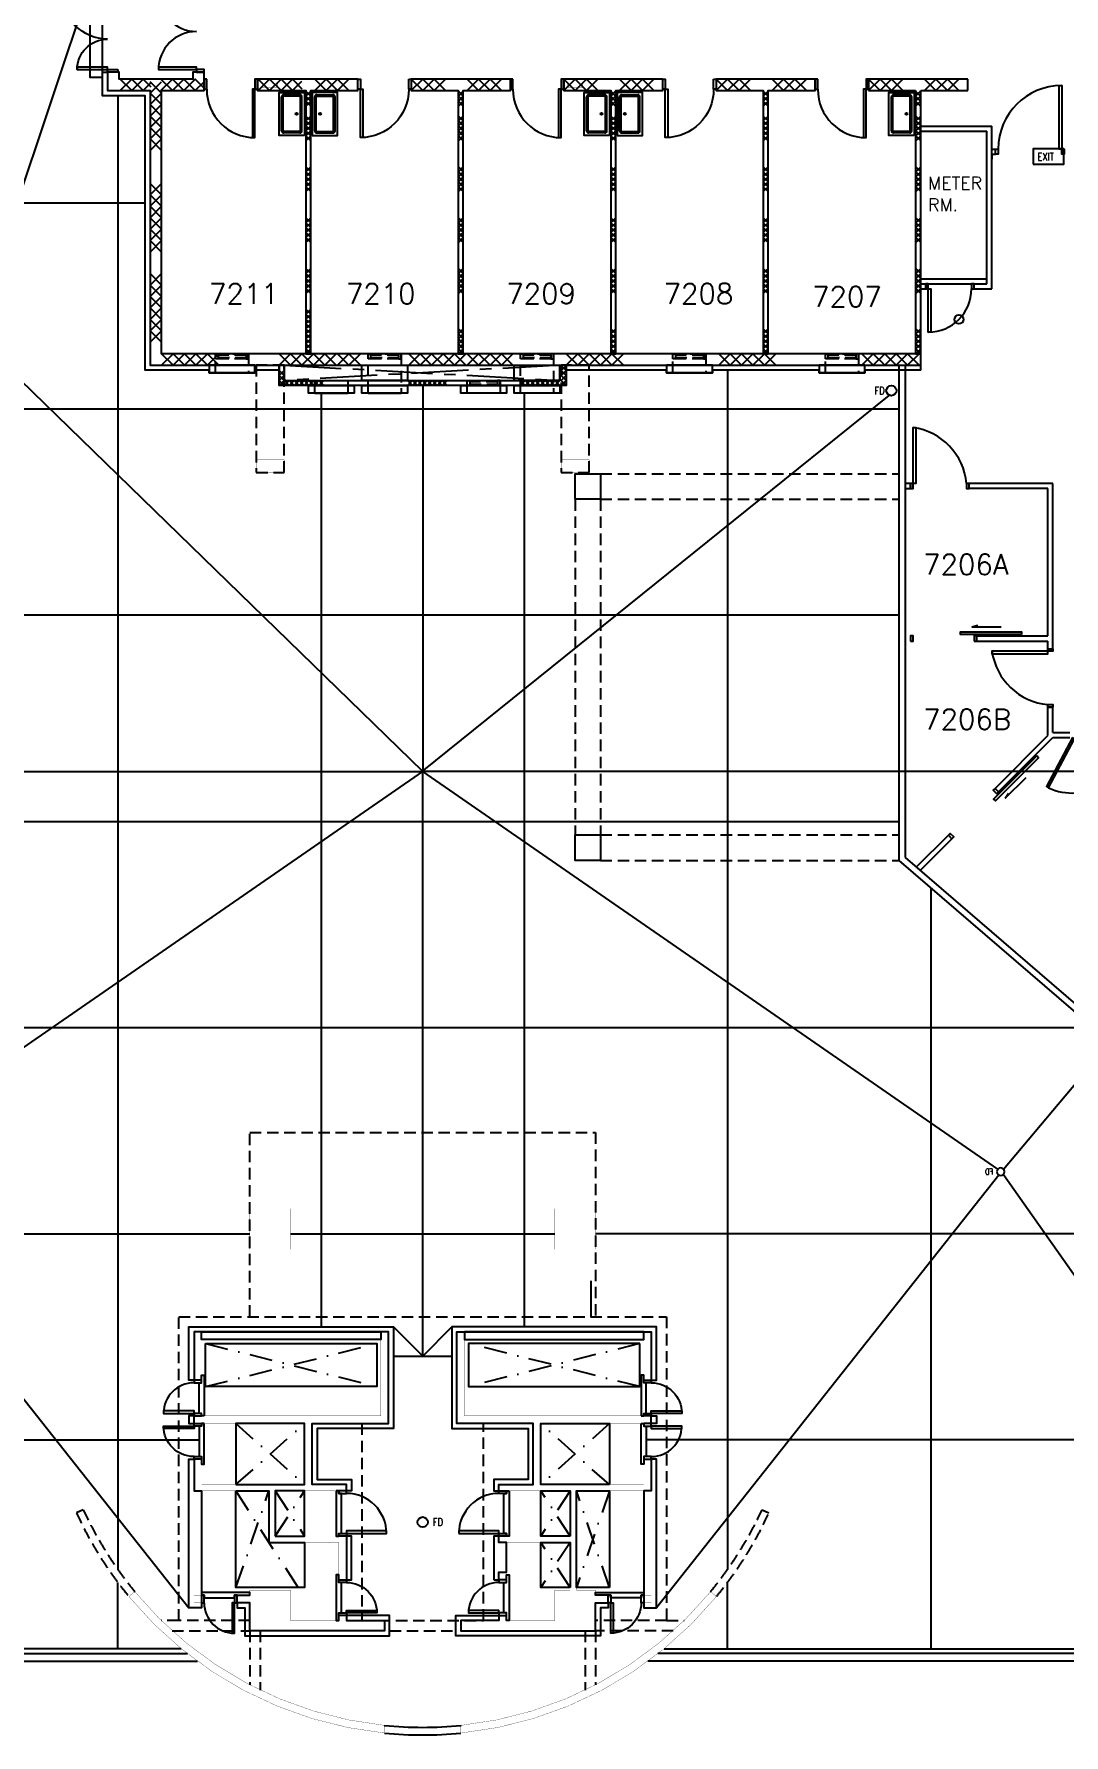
# Model space of a CAD drawing. Header units: millimetres. Extents: x -68474 to 336725, y -113450 to 40976.
# Drawn here: x 100352 to 120620, y -113450 to -80000 of the extents above; entities that cross this region are included whole.
import ezdxf

# ---------------------------------------------------------------- set-up
doc = ezdxf.new("R2010")
doc.units = ezdxf.units.MM
doc.header["$LTSCALE"] = 900
for name, pattern in [('s5152a$0$CENTER', [2, 1.25, -0.25, 0.25, -0.25]), ('s5152a$0$DASHDOT', [1, 0.5, -0.25, 0, -0.25]), ('s5152a$0$HIDDEN', [0.375, 0.25, -0.125])]:
    doc.linetypes.add(name, pattern=pattern)
for name, color, linetype in [('s5152a$0$11', 7, 'Continuous'), ('s5152a$0$20', 7, 'Continuous'), ('s5152a$0$22', 7, 'Continuous'), ('s5152a$0$23', 7, 'Continuous'), ('s5152a$0$25', 7, 'Continuous'), ('s5152a$0$30', 7, 'Continuous'), ('s5152a$0$31', 7, 'Continuous'), ('s5152a$0$45', 7, 'Continuous'), ('s5152a$0$48', 2, 'Continuous'), ('s5152a$0$49', 7, 'Continuous'), ('s5152a$0$56', 7, 'Continuous'), ('s5152a$0$6', 7, 'Continuous'), ('s5152a$0$7', 7, 'Continuous'), ('s5152a$0$new_dr', 9, 'Continuous'), ('s5152a$0$new_wash', 5, 'Continuous'), ('s5152a$0$ROOM-NO', 4, 'Continuous')]:
    doc.layers.add(name, color=color, linetype=linetype)
doc.styles.add('s5152a$0$STANDARD', font='SIMPLEX')

# ---------------------------------------------------------------- blocks, each defined once
blk = doc.blocks.new('s5152a$0$H750')
at = {"layer": 's5152a$0$22', "color": 11, "linetype": 'Continuous'}
for points in [[(0, 0.15), (0.15, 0), (0.3, 0.15), (0.45, 0), (0.6, 0.15), (0.75, 0)], [(0, 0), (0.15, 0.15), (0.3, 0), (0.45, 0.15), (0.6, 0), (0.75, 0.15)]]:
    blk.add_lwpolyline(points, dxfattribs=at)
blk = doc.blocks.new('s5152a$0$H900')
at = {"layer": 's5152a$0$22', "color": 1, "linetype": 'Continuous'}
for points in [[(0, 0), (0.15, 0.15), (0.3, 0), (0.45, 0.15), (0.6, 0), (0.75, 0.15), (0.9, 0)], [(0, 0.15), (0.15, 0), (0.3, 0.15), (0.45, 0), (0.6, 0.15), (0.75, 0), (0.9, 0.15)]]:
    blk.add_lwpolyline(points, dxfattribs=at)
blk = doc.blocks.new('s5152a$0$FD')
at = {"layer": 's5152a$0$45', "color": 10, "linetype": 'Continuous'}
blk.add_circle((0, 0), 0.1, dxfattribs=at)
at = {"layer": 's5152a$0$45', "color": 10, "linetype": 'Continuous', "style": 's5152a$0$STANDARD', "width": 0.8}
blk.add_text('FD', height=0.15, dxfattribs=at).set_placement((0.2, -0.075))
blk = doc.blocks.new('s5152a$0$D700B')
at = {"layer": 's5152a$0$30', "linetype": 'Continuous'}
for points in [[(0.05, 0.15), (0.1, 0.15), (0.1, 0.75), (0.05, 0.75)], [(0, 0), (0.05, 0), (0.05, 0.15), (0, 0.15)], [(0.65, 0), (0.7, 0), (0.7, 0.15), (0.65, 0.15)]]:
    blk.add_lwpolyline(points, close=True, dxfattribs=at)
blk.add_arc((0.05, 0.15), 0.6, 0, 90, dxfattribs=at)
blk = doc.blocks.new('s5152a$0$H1200')
at = {"layer": 's5152a$0$22', "color": 1, "linetype": 'Continuous'}
for points in [[(0, 0), (0.15, 0.15), (0.3, 0), (0.45, 0.15), (0.6, 0), (0.75, 0.15), (0.9, 0), (1.05, 0.15), (1.2, 0)], [(0, 0.15), (0.15, 0), (0.3, 0.15), (0.45, 0), (0.6, 0.15), (0.75, 0), (0.9, 0.15), (1.05, 0), (1.2, 0.15)]]:
    blk.add_lwpolyline(points, dxfattribs=at)
blk = doc.blocks.new('s5152a$0$H450')
at = {"layer": 's5152a$0$22', "color": 10, "linetype": 'Continuous'}
for points in [[(0, 0), (0.15, 0.15), (0.3, 0), (0.45, 0.15)], [(0, 0.15), (0.15, 0), (0.3, 0.15), (0.45, 0)]]:
    blk.add_lwpolyline(points, dxfattribs=at)
blk = doc.blocks.new('s5152a$0$H600')
at = {"layer": 's5152a$0$22', "color": 10, "linetype": 'Continuous'}
for points in [[(0, 0), (0.15, 0.15), (0.3, 0), (0.45, 0.15), (0.6, 0)], [(0, 0.15), (0.15, 0), (0.3, 0.15), (0.45, 0), (0.6, 0.15)]]:
    blk.add_lwpolyline(points, dxfattribs=at)
blk = doc.blocks.new('s5152a$0$D1600E')
at = {"layer": 's5152a$0$30', "linetype": 'Continuous'}
for points in [[(0.05, 0.2), (0.1, 0.2), (0.1, 1.1), (0.05, 1.1)], [(1.55, 0.2), (1.5, 0.2), (1.5, 0.8), (1.55, 0.8)], [(0, 0), (0.05, 0), (0.05, 0.2), (0, 0.2)], [(1.55, 0), (1.6, 0), (1.6, 0.2), (1.55, 0.2)]]:
    blk.add_lwpolyline(points, close=True, dxfattribs=at)
for centre, radius, start, end in [((0.05, 0.2), 0.900002, 0, 90), ((1.550003, 0.2), 0.600001, 90, 179.999994)]:
    blk.add_arc(centre, radius, start, end, dxfattribs=at)
blk = doc.blocks.new('s5152a$0$D1050A')
at = {"layer": 's5152a$0$30', "color": 4, "linetype": 'Continuous'}
for points in [[(0.05, 0.2), (0.1, 0.2), (0.1, 1.15), (0.05, 1.15)], [(0, 0), (0.05, 0), (0.05, 0.2), (0, 0.2)], [(1, 0), (1.05, 0), (1.05, 0.2), (1, 0.2)]]:
    blk.add_lwpolyline(points, close=True, dxfattribs=at)
blk.add_arc((0.05, 0.2), 0.95, 0, 90, dxfattribs=at)
blk = doc.blocks.new('s5152a$0$D1600B')
at = {"layer": 's5152a$0$30', "color": 4, "linetype": 'Continuous'}
for points in [[(0.05, 0.15), (0.1, 0.15), (0.1, 0.9), (0.05, 0.9)], [(1.55, 0.15), (1.5, 0.15), (1.5, 0.9), (1.55, 0.9)], [(0, 0), (0.05, 0), (0.05, 0.15), (0, 0.15)], [(1.6, 0), (1.55, 0), (1.55, 0.15), (1.6, 0.15)]]:
    blk.add_lwpolyline(points, close=True, dxfattribs=at)
for centre, start, end in [((0.05, 0.15), 0, 90), ((1.550003, 0.15), 90, 180)]:
    blk.add_arc(centre, 0.750001, start, end, dxfattribs=at)
blk = doc.blocks.new('s5152a$0$EXIT')
at = {"layer": 's5152a$0$56', "color": 1, "linetype": 'Continuous'}
blk.add_lwpolyline([(0, 0), (0.6, 0), (0.6, 0.3), (0, 0.3)], close=True, dxfattribs=at)
at = {"layer": 's5152a$0$56', "color": 1, "linetype": 'Continuous', "style": 's5152a$0$STANDARD', "width": 0.8}
blk.add_text('EXIT', height=0.15, dxfattribs=at).set_placement((0.0816, 0.0747))

msp = doc.modelspace()

# ---------------------------------------------------------------- linework, layer by layer
at = {"layer": 's5152a$0$11', "color": 3, "linetype": 'Continuous', "const_width": 5}
for points in [[(105400.2, -103900), (104600, -103900), (104600, -103100), (105400.2, -103100)], [(110600.2, -103900), (111400, -103900), (111400, -103100), (110600.2, -103100)]]:
    msp.add_lwpolyline(points, close=True, dxfattribs=at)
at = {"layer": 's5152a$0$20', "color": 11, "linetype": 'Continuous'}
for p, q in [((118725.1, -80887.4), (116775.1, -80887.4)), ((116775.1, -80887.4), (116775.1, -81112.4)), ((118725.1, -81112.4), (118725.1, -80887.4)), ((116775.1, -81112.4), (117700.1, -81112.9)), ((117700.1, -81112.9), (117700.1, -86286.9)), ((117800.1, -81112.9), (118725.1, -81112.4)), ((117800.1, -86512.4), (117800.1, -81112.9)), ((117700.1, -86286.9), (117800.1, -86286.9))]:
    msp.add_line(p, q, dxfattribs=at)
at = {"layer": 's5152a$0$20', "linetype": 's5152a$0$CENTER'}
for p, q in [((105275.1, -86512.4), (110700.1, -86812.4)), ((110700.1, -86512.4), (105275.1, -86812.4))]:
    msp.add_line(p, q, dxfattribs=at)
at = {"layer": 's5152a$0$20', "linetype": 'Continuous'}
for p, q in [((105875.1, -87062.4), (106525.1, -87062.4)), ((106925.1, -87062.4), (107575.1, -87062.4))]:
    msp.add_line(p, q, dxfattribs=at)
at = {"layer": 's5152a$0$20', "color": 14, "linetype": 'Continuous'}
msp.add_lwpolyline([(117800.1, -86287.4), (116575.1, -86287.4), (110825.1, -86287.4), (105175.1, -86287.4), (102863.1, -86287.4), (102863.1, -81112.4), (103700.2, -81112.4), (103700.2, -80749.9), (103475.2, -80749.9), (103475.2, -80887.4), (102026.3, -80887.4), (102026.3, -80749.9), (101800.2, -80749.9), (101800.2, -81112.4), (102638.1, -81112.4), (102638.1, -86512.4), (103800.1, -86512.4), (116700.1, -86512.4), (117800.1, -86512.4)], dxfattribs=at)
at = {"layer": 's5152a$0$20', "color": 11, "linetype": 'Continuous'}
for points in [[(105700.1, -86286.9), (105800.1, -86286.9), (105800.1, -81112.9), (106725.1, -81112.4), (106725.1, -80887.4), (104750.2, -80887.4), (104750.2, -81112.4), (105700.1, -81112.9)], [(108700.1, -86286.9), (108800.1, -86286.9), (108800.1, -81112.9), (109725.1, -81112.4), (109725.1, -80887.4), (107775.1, -80887.4), (107775.1, -81112.4), (108700.1, -81112.9)], [(111700.1, -86286.9), (111800.1, -86286.9), (111800.1, -81112.9), (112725.1, -81112.4), (112725.1, -80887.4), (110775.1, -80887.4), (110775.1, -81112.4), (111700.1, -81112.9)], [(114700.1, -86286.9), (114800.1, -86286.9), (114800.1, -81112.9), (115725.1, -81112.4), (115725.1, -80887.4), (113775.1, -80887.4), (113775.1, -81112.4), (114700.1, -81112.9)]]:
    msp.add_lwpolyline(points, close=True, dxfattribs=at)
at = {"layer": 's5152a$0$20', "linetype": 'Continuous'}
for points in [[(105175.1, -86512.4), (105275.1, -86512.4), (105275.1, -86812.4), (105750.1, -86812.4), (110700.1, -86812.4), (110700.1, -86512.4), (110825.1, -86512.4), (110825.1, -86812.4), (110825.1, -86912.4), (105175.1, -86912.4)], [(106800.1, -86512.4), (107700.1, -86512.4), (107700.1, -86812.4), (106800.1, -86812.4)], [(109800.1, -86512.4), (110700.1, -86512.4), (110700.1, -86812.4), (109800.1, -86812.4)], [(105750.1, -86912.4), (106650.1, -86912.4), (106650.1, -87062.4), (105750.1, -87062.4)], [(106800.1, -86912.4), (107700.1, -86912.4), (107700.1, -87062.4), (106800.1, -87062.4)], [(108750.1, -86912.4), (109650.1, -86912.4), (109650.1, -87062.4), (108750.1, -87062.4)], [(109800.1, -86912.4), (110700.1, -86912.4), (110700.1, -87062.4), (109800.1, -87062.4)]]:
    msp.add_lwpolyline(points, close=True, dxfattribs=at)
at = {"layer": 's5152a$0$20', "color": 2, "linetype": 'Continuous', "const_width": 5}
for points in [[(103500.6, -106475), (103650.6, -106475), (103650.6, -105525), (103500.6, -105525)], [(107175, -105525), (107325, -105525), (107325, -107325), (105825.1, -107325), (105825.1, -108525), (106500, -108525), (106500, -108650), (105100.2, -108650), (105100.2, -109537.5), (106500, -109537.5), (106500, -110400), (106350, -110400), (106350, -109662.5), (104975.1, -109662.5), (104975.1, -108650), (103500.6, -108650), (103500.6, -108025), (103650.6, -108025), (103650.6, -108525), (105675.2, -108525), (105675.2, -107325), (103500.6, -107325), (103500.6, -107175), (107175, -107175)], [(108750, -111400), (111400, -111400), (111400, -110850), (111649.6, -110850), (111649.6, -110700), (111400, -110700), (111400, -110600), (111025, -110600), (111025, -108650), (112499.4, -108650), (112499.4, -108025), (112349.4, -108025), (112349.4, -108525), (110324.8, -108525), (110324.8, -107325), (112499.4, -107325), (112499.4, -107175), (108825, -107175), (108825, -105525), (108675, -105525), (108675, -107325), (110174.9, -107325), (110174.9, -108525), (109500, -108525), (109500, -108650), (110899.8, -108650), (110899.8, -109537.5), (109500, -109537.5), (109500, -109662.5), (110899.9, -109662.5), (110899.9, -110600), (110600, -110600), (110600, -111200), (109650, -111200), (109650, -111100), (109500, -111100), (109500, -111200), (108750, -111200)], [(112499.4, -106475), (112349.4, -106475), (112349.4, -105525), (112499.4, -105525)], [(109650, -110400), (109500, -110400), (109500, -110250), (109650, -110250)], [(103650.4, -110850), (103500.4, -110850), (103500.4, -110700), (103650.4, -110700)], [(107250, -111200), (107250, -111400), (104600, -111400), (104600, -110850), (104350.4, -110850), (104350.4, -110700), (104600, -110700), (104600, -110600), (105400, -110600), (105400, -111200), (106350, -111200), (106350, -111100), (106500, -111100), (106500, -111200)], [(112349.6, -110850), (112499.6, -110850), (112499.6, -110700), (112349.6, -110700)]]:
    msp.add_lwpolyline(points, close=True, dxfattribs=at)
at = {"layer": 's5152a$0$20', "color": 3, "linetype": 'Continuous', "const_width": 5}
for points in [[(102218.5, -110727.4), (102334.2, -110631.8)], [(113781.7, -110727.4), (113666, -110631.8)], [(107250.1, -113412.4), (107250.1, -113261.6)], [(108750.1, -113412.4), (108750.1, -113261.6)]]:
    msp.add_lwpolyline(points, dxfattribs=at)
for points in [[(102334.161, -110631.841, 0.196989), (107250.1, -113261.635, 0.196989)], [(108750.1, -113261.635, 0.196989), (113666.039, -110631.841, 0.196989)], [(102218.523, -110727.381, 0.197523), (107250.1, -113412.406, 0.197523)], [(108750.1, -113412.406, 0.197523), (113781.677, -110727.381, 0.197523)]]:
    msp.add_lwpolyline(points, format="xyb", dxfattribs=at)
at = {"layer": 's5152a$0$22', "color": 11, "linetype": 'Continuous'}
for points in [[(102050.2, -80887.4), (102275.2, -81112.4), (102500.2, -80887.4), (102650.1, -81037.3)], [(102050.2, -81112.4), (102275.2, -80887.4), (102500.2, -81112.4), (102650.1, -80962.5)], [(102850.1, -80887.4), (103075.1, -81112.4), (103300.1, -80887.4), (103525.1, -81112.4), (103700.2, -80937.3)], [(102850.1, -81112.4), (103075.1, -80887.4), (103300.1, -81112.4), (103525.1, -80887.4), (103700.2, -81062.5)], [(104762.6, -80887.4), (104987.6, -81112.4), (105212.6, -80887.4), (105437.6, -81112.4), (105625.1, -80924.9)], [(104762.6, -81112.4), (104987.6, -80887.4), (105212.6, -81112.4), (105437.6, -80887.4), (105625.1, -81074.9)], [(106775.1, -86287.4), (106550.1, -86512.4), (106325.1, -86287.4), (106325.1, -86287.4)], [(106775.1, -86512.4), (106550.1, -86287.4), (106325.1, -86512.4), (106325.1, -86512.4)], [(109775.1, -86287.4), (109550.1, -86512.4), (109325.1, -86287.4), (109100.1, -86512.4), (108875.1, -86287.4), (108875.1, -86287.4)], [(109775.1, -86512.4), (109550.1, -86287.4), (109325.1, -86512.4), (109100.1, -86287.4), (108875.1, -86512.4), (108875.1, -86512.4)]]:
    msp.add_lwpolyline(points, dxfattribs=at)
at = {"layer": 's5152a$0$23', "color": 2, "linetype": 'Continuous'}
msp.add_line((111309.9, -104522.2), (111309.9, -105225), dxfattribs=at)
at = {"layer": 's5152a$0$23', "color": 3, "linetype": 's5152a$0$HIDDEN'}
for p, q in [((101322.3, -109020.7), (101186, -109083.4)), ((114677.9, -109020.8), (114814.2, -109083.5))]:
    msp.add_line(p, q, dxfattribs=at)
at = {"layer": 's5152a$0$23', "color": 2, "linetype": 's5152a$0$HIDDEN'}
for p, q in [((103200.4, -111199.9), (102856.1, -111199.9)), ((112799.6, -111199.9), (113143.9, -111199.9)), ((104800, -111400), (104800, -112566.8)), ((107350, -111400), (108650, -111400)), ((111200, -111400), (111200, -112566.8))]:
    msp.add_line(p, q, dxfattribs=at)
at = {"layer": 's5152a$0$23', "color": 14, "linetype": 'Continuous'}
for points in [[(101800.2, -81212.4), (101700.2, -81212.4), (101700.2, -80749.9), (101800.2, -80749.9), (101800.2, -81112.4), (102638.1, -81112.4), (102638.1, -86512.4), (103121.8, -86512.4), (103171.8, -86512.4), (105175.1, -86512.4), (105175.1, -86612.4), (104700.1, -86612.4), (104700.1, -86662.4), (103800.1, -86662.4), (103800.1, -86612.4), (102538.1, -86612.4), (102538.1, -81212.4)], [(103800.1, -86662.4), (104700.1, -86662.4), (104700.1, -86512.4), (103800.1, -86512.4)], [(112800.1, -86662.4), (113700.1, -86662.4), (113700.1, -86512.4), (112800.1, -86512.4)], [(115800.1, -86662.4), (116700.1, -86662.4), (116700.1, -86512.4), (115800.1, -86512.4)]]:
    msp.add_lwpolyline(points, close=True, dxfattribs=at)
at = {"layer": 's5152a$0$23', "color": 3, "linetype": 's5152a$0$HIDDEN'}
for points in [[(104725.1, -88624.9), (105275.1, -88624.9), (105275.1, -86512.4), (104725.1, -86512.4)], [(110725.1, -88624.9), (111275.1, -88624.9), (111275.1, -86512.4), (110725.1, -86512.4)]]:
    msp.add_lwpolyline(points, close=True, dxfattribs=at)
at = {"layer": 's5152a$0$23', "linetype": 's5152a$0$HIDDEN'}
for points in [[(108925.1, -86912.4), (108875.1, -86912.4), (108875.1, -86812.4), (108925.1, -86812.4)], [(108925.1, -86812.4), (109475.1, -86812.4), (109475.1, -86837.4), (108925.1, -86837.4)], [(108925.1, -86887.4), (109475.1, -86887.4), (109475.1, -86912.4), (108925.1, -86912.4)], [(109475.1, -86912.4), (109525.1, -86912.4), (109525.1, -86812.4), (109475.1, -86812.4)]]:
    msp.add_lwpolyline(points, close=True, dxfattribs=at)
at = {"layer": 's5152a$0$23', "color": 2, "linetype": 'Continuous'}
for points in [[(136550.2, -89850), (136549.5, -101250), (129900, -101250), (129900, -112000), (112432.7, -112000)], [(112755.1, -111755), (129655, -111755), (129655, -101005), (136304.5, -101005), (136305.2, -89945), (136255.2, -89945), (136255.2, -89844.5), (133812.5, -89844.5), (133812.5, -89749.5), (136350, -89749.5), (136350.2, -89850), (136400.2, -89850), (136399.5, -101100), (129750, -101100), (129750, -111850), (112630.4, -111850)], [(79450.4, -90150), (79450.4, -101250), (86100.2, -101250), (86100.2, -112000), (103567.5, -112000)], [(103245.1, -111755), (86345.2, -111755), (86345.2, -101005), (79695.4, -101005), (79695.4, -90245), (85015.2, -90245), (85015.2, -90150), (79600.4, -90150), (79600.4, -101100), (86250.2, -101100), (86250.2, -111850), (103369.8, -111850)]]:
    msp.add_lwpolyline(points, dxfattribs=at)
at = {"layer": 's5152a$0$23', "color": 2, "linetype": 's5152a$0$HIDDEN'}
for points in [[(104600, -105225), (104600, -101600), (111400, -101600), (111400, -105225)], [(104600, -111200), (103200.4, -111199.9), (103200.4, -105225), (112799.6, -105225), (112799.6, -111199.9), (111400, -111200)], [(106800, -107325), (106800, -111200), (109200, -111200), (109200, -107325)], [(103068.6, -111400), (104600, -111400), (104600, -112466.3)], [(112931.4, -111400), (111400, -111400), (111400, -112466.3)]]:
    msp.add_lwpolyline(points, dxfattribs=at)
at = {"layer": 's5152a$0$23', "color": 3, "linetype": 's5152a$0$HIDDEN'}
for radius, start, end in [(7350, 204.694644, 219.567325), (7350, 320.432675, 335.304567), (7500, 204.695272, 219.5673), (7500, 320.4327, 335.304469)]:
    msp.add_arc((108000.1, -105950), radius, start, end, dxfattribs=at)
at = {"layer": 's5152a$0$23', "color": 2, "linetype": 'Continuous'}
for centre, radius, start, end in [((108000, -105950.2), 7350, 264.103831, 275.897747), ((108000.1, -105950), 7500, 264.260831, 275.739169)]:
    msp.add_arc(centre, radius, start, end, dxfattribs=at)
at = {"layer": 's5152a$0$25', "color": 14, "linetype": 'Continuous'}
msp.add_line((117800.1, -86612.4), (117800.1, -86512.4), dxfattribs=at)
at = {"layer": 's5152a$0$25', "color": 2, "linetype": 's5152a$0$DASHDOT'}
for p, q in [((103725.6, -106600), (107100, -105750)), ((103725.6, -105750), (107100, -106600)), ((112274.4, -105750), (108900, -106600)), ((112274.4, -106600), (108900, -105750)), ((104324.8, -107325), (105675.2, -108525)), ((104325.2, -108525), (105675.2, -107325)), ((111675.2, -107325), (110324.8, -108525)), ((111674.8, -108525), (110324.8, -107325)), ((104325.2, -108650), (105544.8, -110550)), ((104325.4, -110550), (104975.2, -108650)), ((105100.1, -109537.5), (105675.2, -108650)), ((105100.2, -108650), (105675, -109537.5)), ((110899.9, -109537.5), (110324.8, -108650)), ((110899.8, -108650), (110325, -109537.5)), ((111674.8, -108650), (111024.8, -110550)), ((111674.6, -110550), (111024.8, -108650)), ((110899.9, -109662.5), (110325, -110550)), ((110900, -110550), (110325, -109662.5))]:
    msp.add_line(p, q, dxfattribs=at)
at = {"layer": 's5152a$0$25', "color": 4, "linetype": 'Continuous'}
msp.add_lwpolyline([(101700.2, -79049.9), (101450.2, -79049.9), (101450.2, -80849.9), (101700.2, -80849.9)], close=True, dxfattribs=at)
at = {"layer": 's5152a$0$25', "color": 14, "linetype": 'Continuous'}
msp.add_lwpolyline([(117800.1, -86612.4), (116700.1, -86612.4), (116700.1, -86662.4), (115800.1, -86662.4), (115800.1, -86612.4), (113700.1, -86612.4), (113700.1, -86662.4), (112925.1, -86662.4), (112800.1, -86662.4), (112800.1, -86612.4), (110825.1, -86612.4), (110825.1, -86512.4), (112800.1, -86512.4), (116700.1, -86512.4), (117800.1, -86512.4)], dxfattribs=at)
at = {"layer": 's5152a$0$25', "color": 2, "linetype": 'Continuous'}
for points in [[(103500.6, -106475), (103400.6, -106475), (103400.6, -105425), (107425, -105425), (107425, -107425), (105925.1, -107425), (105925.1, -108425), (106600, -108425), (106600, -108650), (106500, -108650), (106500, -108525), (105825.1, -108525), (105825.1, -107325), (107325, -107325), (107325, -105525), (103500.6, -105525)], [(103650.6, -105525), (107175, -105525), (107175, -105675), (103650.6, -105675)], [(112499.4, -106475), (112599.4, -106475), (112599.4, -105425), (108575, -105425), (108575, -107425), (110074.9, -107425), (110074.9, -108425), (109400, -108425), (109400, -108650), (109500, -108650), (109500, -108525), (110174.9, -108525), (110174.9, -107325), (108675, -107325), (108675, -105525), (112499.4, -105525)], [(112349.4, -105525), (108825, -105525), (108825, -105675), (112349.4, -105675)], [(103725.6, -105750), (107100, -105750), (107100, -106600), (103725.6, -106600)], [(112274.4, -105750), (108900, -105750), (108900, -106600), (112274.4, -106600)], [(103700.6, -107175), (103650.6, -107175), (103650.6, -107125), (103600.6, -107125), (103600.6, -106525), (103650.6, -106525), (103650.6, -106375), (103700.6, -106375)], [(112299.4, -107175), (112349.4, -107175), (112349.4, -107125), (112399.4, -107125), (112399.4, -106525), (112349.4, -106525), (112349.4, -106375), (112299.4, -106375)], [(103500.6, -107175), (103400.6, -107175), (103400.6, -107325), (103500.6, -107325)], [(103700.6, -107325), (103650.6, -107325), (103650.6, -107375), (103600.6, -107375), (103600.6, -107975), (103650.6, -107975), (103650.6, -108125), (103700.6, -108125)], [(104325.2, -108525), (105675.2, -108525), (105675.2, -107325), (104325.2, -107325)], [(111674.8, -108525), (110324.8, -108525), (110324.8, -107325), (111674.8, -107325)], [(112299.4, -107325), (112349.4, -107325), (112349.4, -107375), (112399.4, -107375), (112399.4, -107975), (112349.4, -107975), (112349.4, -108125), (112299.4, -108125)], [(112499.4, -107175), (112599.4, -107175), (112599.4, -107325), (112499.4, -107325)], [(103650.4, -110850), (103650.4, -110950), (103400.4, -110950), (103400.4, -108025), (103500.6, -108025), (103500.6, -108650), (103650.4, -108650)], [(112349.6, -110850), (112349.6, -110950), (112599.6, -110950), (112599.6, -108025), (112499.4, -108025), (112499.4, -108650), (112349.6, -108650)], [(104325.4, -108650), (104975.2, -108650), (104975.2, -109662.5), (105675, -109662.5), (105675, -110550), (104325.4, -110550)], [(105100.1, -109537.5), (105675.2, -109537.5), (105675.2, -108650), (105100.1, -108650)], [(106300, -108650), (106300, -109537.5), (106350, -109537.5), (106350, -109487.5), (106400, -109487.5), (106400, -108700), (106350, -108700), (106350, -108650)], [(109700, -108650), (109700, -109537.5), (109650, -109537.5), (109650, -109487.5), (109600, -109487.5), (109600, -108700), (109650, -108700), (109650, -108650)], [(110899.9, -109537.5), (110324.8, -109537.5), (110324.8, -108650), (110899.9, -108650)], [(111674.6, -110550), (111024.8, -110550), (111024.8, -108650), (111674.6, -108650)], [(106500, -110400), (106600, -110400), (106600, -109537.5), (106500, -109537.5)], [(109400, -110400), (109500, -110400), (109500, -110250), (109650, -110250), (109650, -109662.5), (109500, -109662.5), (109500, -109537.5), (109400, -109537.5)], [(110900, -110550), (110325, -110550), (110325, -109662.5), (110900, -109662.5)], [(106400, -110450), (106350, -110450), (106350, -110300), (106300, -110300), (106300, -111200), (106350, -111200), (106350, -111050), (106400, -111050)], [(109600, -110450), (109650, -110450), (109650, -110300), (109700, -110300), (109700, -111200), (109650, -111200), (109650, -111050), (109600, -111050)], [(104300.4, -110700), (104600, -110700), (104600.4, -110650), (103650.4, -110650), (103650.4, -110700), (103700.4, -110700), (103700.4, -110750), (104300.4, -110750)], [(111699.6, -110700), (111400, -110700), (111399.6, -110650), (112349.6, -110650), (112349.6, -110700), (112299.6, -110700), (112299.6, -110750), (111699.6, -110750)], [(104350.4, -110850), (104350.4, -110950), (104500, -110950), (104500, -111500), (107350, -111500), (107350, -111100), (106500, -111100), (106500, -111200), (107250, -111200), (107250, -111400), (104600, -111400), (104600, -110850)], [(111649.6, -110850), (111649.6, -110950), (111500, -110950), (111500, -111500), (108650, -111500), (108650, -111100), (109500, -111100), (109500, -111200), (108750, -111200), (108750, -111400), (111400, -111400), (111400, -110850)]]:
    msp.add_lwpolyline(points, close=True, dxfattribs=at)
at = {"layer": 's5152a$0$30', "color": 14, "linetype": 's5152a$0$HIDDEN'}
for points in [[(103975.1, -86387.4), (103925.1, -86387.4), (103925.1, -86287.4), (103975.1, -86287.4)], [(103975.1, -86287.4), (104525.1, -86287.4), (104525.1, -86312.4), (103975.1, -86312.4)], [(104525.1, -86387.4), (104575.1, -86387.4), (104575.1, -86287.4), (104525.1, -86287.4)], [(103975.1, -86362.4), (104525.1, -86362.4), (104525.1, -86387.4), (103975.1, -86387.4)]]:
    msp.add_lwpolyline(points, close=True, dxfattribs=at)
at = {"layer": 's5152a$0$30', "linetype": 's5152a$0$HIDDEN'}
for points in [[(106975.1, -86387.4), (106925.1, -86387.4), (106925.1, -86287.4), (106975.1, -86287.4)], [(106975.1, -86287.4), (107525.1, -86287.4), (107525.1, -86312.4), (106975.1, -86312.4)], [(107525.1, -86387.4), (107575.1, -86387.4), (107575.1, -86287.4), (107525.1, -86287.4)], [(109975.1, -86387.4), (109925.1, -86387.4), (109925.1, -86287.4), (109975.1, -86287.4)], [(109975.1, -86287.4), (110525.1, -86287.4), (110525.1, -86312.4), (109975.1, -86312.4)], [(110525.1, -86387.4), (110575.1, -86387.4), (110575.1, -86287.4), (110525.1, -86287.4)], [(112975.1, -86387.4), (112925.1, -86387.4), (112925.1, -86287.4), (112975.1, -86287.4)], [(112975.1, -86287.4), (113525.1, -86287.4), (113525.1, -86312.4), (112975.1, -86312.4)], [(113525.1, -86387.4), (113575.1, -86387.4), (113575.1, -86287.4), (113525.1, -86287.4)], [(115975.1, -86387.4), (115925.1, -86387.4), (115925.1, -86287.4), (115975.1, -86287.4)], [(115975.1, -86287.4), (116525.1, -86287.4), (116525.1, -86312.4), (115975.1, -86312.4)], [(116525.1, -86387.4), (116575.1, -86387.4), (116575.1, -86287.4), (116525.1, -86287.4)], [(106975.1, -86362.4), (107525.1, -86362.4), (107525.1, -86387.4), (106975.1, -86387.4)], [(109975.1, -86362.4), (110525.1, -86362.4), (110525.1, -86387.4), (109975.1, -86387.4)], [(112975.1, -86362.4), (113525.1, -86362.4), (113525.1, -86387.4), (112975.1, -86387.4)], [(115975.1, -86362.4), (116525.1, -86362.4), (116525.1, -86387.4), (115975.1, -86387.4)]]:
    msp.add_lwpolyline(points, close=True, dxfattribs=at)
at = {"layer": 's5152a$0$30', "color": 2, "linetype": 'Continuous'}
for points in [[(106500, -108650), (106350, -108650), (106350, -108700), (106500, -108700)], [(109650, -108700), (109500, -108700), (109500, -108650), (109650, -108650)], [(106500, -109537.5), (106350, -109537.5), (106350, -109487.5), (106500, -109487.5)], [(106500, -109487.5), (107288, -109487.5), (107288, -109437.5), (106500, -109437.5)], [(108712, -109487.5), (109500, -109487.5), (109500, -109437.5), (108712, -109437.5)], [(109650, -109537.5), (109500, -109537.5), (109500, -109487.5), (109650, -109487.5)]]:
    msp.add_lwpolyline(points, close=True, dxfattribs=at)
for centre, start, end in [((106500, -109487.5), 0, 90), ((109500, -109488), 90, 180)]:
    msp.add_arc(centre, 788, start, end, dxfattribs=at)
at = {"layer": 's5152a$0$31', "color": 2, "linetype": 'Continuous'}
for points in [[(105675.1, -81994.9), (105175.1, -81994.9), (105175.1, -81149.9), (105675.1, -81149.9)], [(105825.1, -81994.9), (106325.1, -81994.9), (106325.1, -81149.9), (105825.1, -81149.9)], [(111675.1, -81994.9), (111175.1, -81994.9), (111175.1, -81149.9), (111675.1, -81149.9)], [(111825.1, -81994.9), (112325.1, -81994.9), (112325.1, -81149.9), (111825.1, -81149.9)], [(117675.1, -81994.9), (117175.1, -81994.9), (117175.1, -81149.9), (117675.1, -81149.9)]]:
    msp.add_lwpolyline(points, close=True, dxfattribs=at)
at = {"layer": 's5152a$0$45', "color": 8, "linetype": 'Continuous'}
for p, q in [((108000, -94499.9), (99178.8, -85927.2)), ((108000, -86912.4), (108000, -94499.9)), ((107991.7, -94499.9), (117178.25745, -87105.55273)), ((90000.1, -94499.9), (108000, -94499.9)), ((96681.3, -102325.3), (108000, -94499.9)), ((126000.1, -94499.9), (107991.7, -94499.9)), ((119318.7, -102325.3), (108000, -94499.9)), ((108000, -106000), (108000, -94499.9)), ((119431.7, -102325.9), (121528.15959, -99827.97169)), ((96661.7, -102440.4), (103400.4, -110950)), ((119338.3, -102440.4), (112599.6, -110950)), ((119427.4, -102428.5), (126000.1, -111750))]:
    msp.add_line(p, q, dxfattribs=at)
at = {"layer": 's5152a$0$45', "color": 4, "linetype": 'Continuous'}
msp.add_line((107425, -106000), (108575, -106000), dxfattribs=at)
at = {"layer": 's5152a$0$45', "color": 8, "linetype": 'Continuous'}
msp.add_lwpolyline([(99178.8, -85822.6), (101450.2, -79049.9), (102538.1, -77249.9)], dxfattribs=at)
at = {"layer": 's5152a$0$45', "color": 4, "linetype": 'Continuous'}
msp.add_lwpolyline([(107425, -105425), (108000, -106000), (108575, -105425)], dxfattribs=at)
at = {"layer": 's5152a$0$45', "linetype": 'Continuous'}
msp.add_ellipse((117222.91541, -87013.2), major_axis=(-70.71054, 70.71054), ratio=1, start_param=3.926990817, end_param=10.2101761242, dxfattribs=at)
at = {"layer": 's5152a$0$48', "color": 14, "linetype": 's5152a$0$HIDDEN'}
msp.add_lwpolyline([(103925.1, -86287.4), (104575.1, -86287.4), (104575.1, -86662.4), (103925.1, -86662.4)], close=True, dxfattribs=at)
at = {"layer": 's5152a$0$48', "linetype": 's5152a$0$HIDDEN'}
for points in [[(106925.1, -86287.4), (107575.1, -86287.4), (107575.1, -87062.4), (106925.1, -87062.4)], [(109925.1, -86287.4), (110575.1, -86287.4), (110575.1, -87062.4), (109925.1, -87062.4)], [(112925.1, -86287.4), (113575.1, -86287.4), (113575.1, -86662.4), (112925.1, -86662.4)], [(115925.1, -86287.4), (116575.1, -86287.4), (116575.1, -86662.4), (115925.1, -86662.4)], [(105875.1, -86812.4), (106525.1, -86812.4), (106525.1, -87062.4), (105875.1, -87062.4)], [(108875.1, -86812.4), (109525.1, -86812.4), (109525.1, -87062.4), (108875.1, -87062.4)]]:
    msp.add_lwpolyline(points, close=True, dxfattribs=at)
at = {"layer": 's5152a$0$49', "color": 2, "linetype": 'Continuous'}
for p, q in [((105225.1, -81904.9), (105225.1, -81234.9)), ((105255.1, -81904.9), (105255.1, -81234.9)), ((105585.1, -81194.9), (105265.1, -81194.9)), ((105585.1, -81224.9), (105265.1, -81224.9)), ((105595.1, -81904.9), (105595.1, -81234.9)), ((105625.1, -81904.9), (105625.1, -81234.9)), ((105875.1, -81904.9), (105875.1, -81234.9)), ((105905.1, -81904.9), (105905.1, -81234.9)), ((105915.1, -81194.9), (106235.1, -81194.9)), ((105915.1, -81224.9), (106235.1, -81224.9)), ((106245.1, -81904.9), (106245.1, -81234.9)), ((106275.1, -81904.9), (106275.1, -81234.9)), ((111225.1, -81904.9), (111225.1, -81234.9)), ((111255.1, -81904.9), (111255.1, -81234.9)), ((111585.1, -81194.9), (111265.1, -81194.9)), ((111585.1, -81224.9), (111265.1, -81224.9)), ((111595.1, -81904.9), (111595.1, -81234.9)), ((111625.1, -81904.9), (111625.1, -81234.9)), ((111875.1, -81904.9), (111875.1, -81234.9)), ((111905.1, -81904.9), (111905.1, -81234.9)), ((111915.1, -81194.9), (112235.1, -81194.9)), ((111915.1, -81224.9), (112235.1, -81224.9)), ((112245.1, -81904.9), (112245.1, -81234.9)), ((112275.1, -81904.9), (112275.1, -81234.9)), ((117225.1, -81904.9), (117225.1, -81234.9)), ((117255.1, -81904.9), (117255.1, -81234.9)), ((117585.1, -81194.9), (117265.1, -81194.9)), ((117585.1, -81224.9), (117265.1, -81224.9)), ((117595.1, -81904.9), (117595.1, -81234.9)), ((117625.1, -81904.9), (117625.1, -81234.9)), ((105585.1, -81914.9), (105265.1, -81914.9)), ((105585.1, -81944.9), (105265.1, -81944.9)), ((105915.1, -81914.9), (106235.1, -81914.9)), ((105915.1, -81944.9), (106235.1, -81944.9)), ((111585.1, -81914.9), (111265.1, -81914.9)), ((111585.1, -81944.9), (111265.1, -81944.9)), ((111915.1, -81914.9), (112235.1, -81914.9)), ((111915.1, -81944.9), (112235.1, -81944.9)), ((117585.1, -81914.9), (117265.1, -81914.9)), ((117585.1, -81944.9), (117265.1, -81944.9))]:
    msp.add_line(p, q, dxfattribs=at)
for centre, radius in [((105520.1, -81569.9), 20), ((105520.1, -81569.9), 15), ((105980.1, -81569.9), 20), ((105980.1, -81569.9), 15), ((111520.1, -81569.9), 20), ((111520.1, -81569.9), 15), ((111980.1, -81569.9), 20), ((111980.1, -81569.9), 15), ((117520.1, -81569.9), 20), ((117520.1, -81569.9), 15)]:
    msp.add_circle(centre, radius, dxfattribs=at)
for centre, radius, start, end in [((105265.1, -81234.9), 40, 90, 180), ((105265.1, -81234.9), 10, 90, 180), ((105585.1, -81234.9), 40, 0, 90), ((105585.1, -81234.9), 10, 0, 90), ((105915.1, -81234.9), 40, 90, 180), ((105915.1, -81234.9), 10, 90, 180), ((106235.1, -81234.9), 40, 0, 90), ((106235.1, -81234.9), 10, 0, 90), ((111265.1, -81234.9), 40, 90, 180), ((111265.1, -81234.9), 10, 90, 180), ((111585.1, -81234.9), 40, 0, 90), ((111585.1, -81234.9), 10, 0, 90), ((111915.1, -81234.9), 40, 90, 180), ((111915.1, -81234.9), 10, 90, 180), ((112235.1, -81234.9), 40, 0, 90), ((112235.1, -81234.9), 10, 0, 90), ((117265.1, -81234.9), 40, 90, 180), ((117265.1, -81234.9), 10, 90, 180), ((117585.1, -81234.9), 40, 0, 90), ((117585.1, -81234.9), 10, 0, 90), ((105265.1, -81904.9), 40, 180, 270), ((105265.1, -81904.9), 10, 180, 270), ((105585.1, -81904.9), 40, 270, 0), ((105585.1, -81904.9), 10, 270, 0), ((105915.1, -81904.9), 40, 180, 270), ((105915.1, -81904.9), 10, 180, 270), ((106235.1, -81904.9), 40, 270, 0), ((106235.1, -81904.9), 10, 270, 0), ((111265.1, -81904.9), 40, 180, 270), ((111265.1, -81904.9), 10, 180, 270), ((111585.1, -81904.9), 40, 270, 0), ((111585.1, -81904.9), 10, 270, 0), ((111915.1, -81904.9), 40, 180, 270), ((111915.1, -81904.9), 10, 180, 270), ((112235.1, -81904.9), 40, 270, 0), ((112235.1, -81904.9), 10, 270, 0), ((117265.1, -81904.9), 40, 180, 270), ((117265.1, -81904.9), 10, 180, 270), ((117585.1, -81904.9), 40, 270, 0), ((117585.1, -81904.9), 10, 270, 0)]:
    msp.add_arc(centre, radius, start, end, dxfattribs=at)
at = {"layer": 's5152a$0$6', "color": 3, "linetype": 'Continuous', "const_width": 5}
for points in [[(104850.1, -81049.9), (105150.1, -81049.9), (105150.1, -80949.9), (104850.1, -80949.9)], [(110850.1, -81049.9), (111150.1, -81049.9), (111150.1, -80949.9), (110850.1, -80949.9)], [(104725.1, -88624.9), (105275.1, -88624.9), (105275.1, -88374.9), (104725.1, -88374.9)], [(110725.1, -88624.9), (111275.1, -88624.9), (111275.1, -88374.9), (110725.1, -88374.9)]]:
    msp.add_lwpolyline(points, close=True, dxfattribs=at)
at = {"layer": 's5152a$0$7', "color": 10, "linetype": 'Continuous'}
for p, q in [((102000.1, -81212.4), (102000.1, -110195.3)), ((86750.2, -83322.7), (102538.1, -83322.7)), ((114000.1, -86612.4), (114000.1, -110195.3)), ((106000.1, -87062.4), (106000.1, -105425)), ((110000.1, -87062.4), (110000.1, -105425)), ((117375.1, -87376.6), (89950.2, -87376.6)), ((117375.1, -91430.5), (89950.2, -91430.5)), ((86650.2, -95484.4), (117375.1, -95484.4)), ((118000.1, -96788.36923), (118000.1, -111750)), ((86650.2, -99538.3), (121191.93833, -99538.3)), ((86650.2, -103592.2), (104600, -103592.2)), ((105400.2, -103592.2), (110600.2, -103592.2)), ((129350, -103592.2), (111400, -103592.2)), ((86650.2, -107646.1), (103600.6, -107646.1)), ((129350, -107646.1), (112399.4, -107646.1)), ((102000.1, -111750), (102000.1, -110450)), ((114000.1, -111750), (114000.1, -110450))]:
    msp.add_line(p, q, dxfattribs=at)
at = {"layer": 's5152a$0$new_dr'}
for p, q in [((118809.285, -91657.95227), (118923.4604, -91627.35906)), ((118809.285, -91657.95227), (119384.91913, -91657.95227)), ((119465.76224, -95028.01548), (119872.79704, -94620.98068)), ((119465.76224, -95028.01548), (119524.86378, -94925.64861))]:
    msp.add_line(p, q, dxfattribs=at)
for points in [[(120575.1, -82262.14329), (120525.1, -82262.14329), (120525.1, -81012.14329), (120575.1, -81012.14329)], [(119275.2, -82262.14329), (119325.2, -82262.14329), (119325.2, -82362.14329), (119275.2, -82362.14329)], [(120575.1, -82262.14329), (120625.1, -82262.14329), (120625.1, -82362.14329), (120575.1, -82362.14329)], [(117900.53243, -85012.84628), (117950.53243, -85012.84628), (117950.53243, -84912.84628), (117900.53243, -84912.84628)], [(118800.53243, -85012.33277), (118850.53243, -85012.33277), (118850.53243, -84912.33277), (118800.53243, -84912.33277)], [(117950.53243, -85012.84628), (118000.53243, -85012.84628), (118000.53243, -85862.84628), (117950.53243, -85862.84628)], [(117652.6003, -88837.4), (117652.6003, -87737.4), (117702.6003, -87737.4), (117702.6003, -88837.4)], [(117602.6003, -88837.4), (117602.6003, -88937.4), (117652.6003, -88937.4), (117652.6003, -88837.4)], [(118702.6003, -88837.4), (118702.6003, -88937.4), (118752.6003, -88937.4), (118752.6003, -88837.4)], [(117602.6003, -91937.4), (117652.6003, -91937.4), (117652.6003, -91837.4), (117602.6003, -91837.4)], [(119783.16145, -91808.70163), (118583.16145, -91808.70163), (118583.16145, -91758.70163), (119783.16145, -91758.70163)], [(118852.6003, -91937.4), (118902.6003, -91937.4), (118902.6003, -91837.4), (118852.6003, -91837.4)], [(120302.6003, -92137.4), (119202.6003, -92137.4), (119202.6003, -92187.4), (120302.6003, -92187.4)], [(120302.6003, -92087.4), (120402.6003, -92087.4), (120402.6003, -92137.4), (120302.6003, -92137.4)], [(120302.6003, -93187.4), (120402.6003, -93187.4), (120402.6003, -93237.4), (120302.6003, -93237.4)], [(120785.1, -93837.4), (120273.15681, -94799.6963), (120317.29884, -94823.17993), (120829.24203, -93860.88363)], [(120083.15632, -94197.4296), (119234.62818, -95045.95774), (119269.98352, -95081.31308), (120118.51166, -94232.78494)], [(119298.7914, -94941.2089), (119334.14673, -94905.85357), (119263.43606, -94835.14289), (119228.08072, -94870.49823)], [(118414.90792, -95825.09238), (118450.26326, -95789.73704), (118379.55258, -95719.02636), (118344.19724, -95754.3817)]]:
    msp.add_lwpolyline(points, close=True, dxfattribs=at)
msp.add_circle((118551.67955, -85613.63029), 88.75069, dxfattribs=at)
for centre, radius, start, end in [((120575.15, -82262.09329), 1249.95, 90.002291923, 180.002291923), ((117950.27568, -85012.58953), 850.2568, 270.017301924, 0.017301924), ((117479.72346, -88953.55516), 1228.38096, 5.425970261, 81.909590032), ((120418.75546, -91964.52316), 1228.38096, 188.090409969, 264.574029739), ((120785.1, -93837.4), 1090, 244.616119596, 0)]:
    msp.add_arc(centre, radius, start, end, dxfattribs=at)
at = {"layer": 's5152a$0$new_wash'}
for p, q in [((117800.47838, -81812.8999), (119200.2, -81812.14329)), ((117800.53243, -81912.89988), (119100.2, -81912.19736)), ((119100.2, -84912.1978), (119100.2, -81912.19736)), ((119200.2, -85012.14376), (119200.2, -81812.14329)), ((119200.2, -82262.14329), (119275.2, -82262.14329)), ((119275.2, -82362.14329), (119275.2, -82262.14329)), ((119200.2, -82362.14329), (119200.2, -82462.14329)), ((119200.2, -82362.14329), (119275.2, -82362.14329)), ((117802.15405, -84912.89944), (117900.53243, -84912.84627)), ((117900.53243, -85012.84628), (117900.53243, -84912.84627)), ((118850.53243, -84912.33275), (119100.2, -84912.1978)), ((118850.53243, -85012.33277), (118850.53243, -84912.33275)), ((117802.20811, -85012.89943), (117900.53243, -85012.84628)), ((118850.53243, -85012.33277), (119200.2, -85012.14376)), ((119263.43606, -94835.14289), (120302.6003, -93795.97864)), ((119334.14673, -94905.85357), (120402.6003, -93837.4)), ((119334.14673, -94905.85357), (119263.43606, -94835.14289)), ((117718.13269, -96380.44625), (118344.19724, -95754.3817)), ((117794.10234, -96445.89796), (118414.90792, -95825.09238)), ((118414.90792, -95825.09238), (118344.19724, -95754.3817)), ((123773.4461, -101762.4), (117375.1, -96249.9)), ((123819.86684, -101637.4), (117500.1, -96192.60001))]:
    msp.add_line(p, q, dxfattribs=at)
at = {"layer": 's5152a$0$new_wash', "color": 1}
for p, q in [((117800.53205, -84912.19756), (119100.2, -84912.19756)), ((117800.53243, -84812.90986), (119100.63243, -84812.90986))]:
    msp.add_line(p, q, dxfattribs=at)
at = {"layer": 's5152a$0$new_wash', "color": 5}
for p, q in [((117375.1, -96249.9), (117375.1, -86537.4)), ((117500.1, -96192.60001), (117500.1, -86537.4)), ((117602.6003, -88837.4), (117500.1, -88837.4)), ((117500.1, -88937.4), (117602.6003, -88937.4)), ((117602.6003, -88937.4), (117602.6003, -88837.4)), ((120402.6003, -88837.4), (118752.6003, -88837.4)), ((118752.6003, -88937.4), (118752.6003, -88837.4)), ((120302.6003, -88937.4), (118752.6003, -88937.4)), ((120302.6003, -91837.4), (120302.6003, -88937.4)), ((120302.6003, -91837.4), (120302.6003, -88937.4)), ((120402.6003, -92087.4), (120402.6003, -88837.4)), ((120402.6003, -92087.4), (120402.6003, -88837.4)), ((118902.6003, -91837.4), (120302.6003, -91837.4)), ((118902.6003, -91937.4), (118902.6003, -91837.4)), ((118902.6003, -91937.4), (120302.6003, -91937.4)), ((120302.6003, -92087.4), (120302.6003, -91937.4)), ((120302.6003, -92087.4), (120402.6003, -92087.4)), ((120302.6003, -93795.97864), (120302.6003, -93237.4)), ((120302.6003, -93237.4), (120402.6003, -93237.4)), ((120402.6003, -93737.4), (120402.6003, -93237.4)), ((120402.6003, -93737.4), (120735.1, -93737.4)), ((120402.6003, -93837.4), (120735.1, -93837.4)), ((119334.14673, -94905.85357), (119263.43606, -94835.14289))]:
    msp.add_line(p, q, dxfattribs=at)
at = {"layer": 's5152a$0$new_wash', "color": 2, "linetype": 's5152a$0$HIDDEN'}
for p, q in [((111500.1, -88649.9), (117375.1, -88649.9)), ((111000.1, -89149.9), (111000.1, -95749.9)), ((111500.1, -89149.9), (111500.1, -95749.9)), ((111500.1, -89149.9), (117375.1, -89149.9)), ((111500.1, -95749.9), (117375.1, -95749.9)), ((111500.1, -96249.9), (117375.1, -96249.9))]:
    msp.add_line(p, q, dxfattribs=at)
at = {"layer": 's5152a$0$new_wash'}
for points in [[(111500.1, -89149.9), (111000.1, -89149.9), (111000.1, -88649.9), (111500.1, -88649.9)], [(111500.1, -96249.9), (111000.1, -96249.9), (111000.1, -95749.9), (111500.1, -95749.9)]]:
    msp.add_lwpolyline(points, close=True, dxfattribs=at)

# ---------------------------------------------------------------- block references
at = {"zscale": 1000}
for name, p, xscale, yscale, rotation in [('s5152a$0$D1600E', (102000.2, -79149.9), 999.9979999999999, -999.9979999999999, 270), ('s5152a$0$D1600B', (103700.2, -80749.9), 999.9979999999999, 999.9979999999999, 90), ('s5152a$0$H900', (102863.1, -82287.4), 1499.997, 1499.997, 90), ('s5152a$0$D1050A', (104750.2, -80887.4), 999.9979999999999, 999.9979999999999, 180), ('s5152a$0$D1050A', (110775.1, -80887.4), 999.9979999999999, 999.9979999999999, 180), ('s5152a$0$D1050A', (116775.1, -80887.4), 999.9979999999999, 999.9979999999999, 180), ('s5152a$0$H450', (105700.1, -81124.9), 649.9979999999999, 649.9979999999999, 270), ('s5152a$0$H450', (108702.6, -81124.9), 649.9979999999999, 649.9979999999999, 270), ('s5152a$0$H450', (111700.1, -81124.9), 649.9979999999999, 649.9979999999999, 270), ('s5152a$0$H450', (114702.6, -81124.9), 649.9979999999999, 649.9979999999999, 270), ('s5152a$0$H450', (117700.1, -81124.9), 649.9979999999999, 649.9979999999999, 270), ('s5152a$0$H750', (105800.1, -82099.9), 649.9979999999999, 649.9979999999999, 90), ('s5152a$0$H750', (108800.1, -82099.9), 649.9979999999999, 649.9979999999999, 90), ('s5152a$0$H750', (111800.1, -82099.9), 649.9979999999999, 649.9979999999999, 90), ('s5152a$0$H750', (114800.1, -82099.9), 649.9979999999999, 649.9979999999999, 90), ('s5152a$0$H750', (117800.1, -82099.9), 649.9979999999999, 649.9979999999999, 90), ('s5152a$0$H750', (105800.1, -83099.9), 649.9979999999999, 649.9979999999999, 90), ('s5152a$0$H750', (108800.1, -83099.9), 649.9979999999999, 649.9979999999999, 90), ('s5152a$0$H750', (111800.1, -83099.9), 649.9979999999999, 649.9979999999999, 90), ('s5152a$0$H750', (114800.1, -83099.9), 649.9979999999999, 649.9979999999999, 90), ('s5152a$0$H750', (117800.1, -83099.9), 649.9979999999999, 649.9979999999999, 90), ('s5152a$0$H900', (102863.1, -84287.4), 1499.997, 1499.997, 90), ('s5152a$0$H750', (105800.1, -84099.9), 649.9979999999999, 649.9979999999999, 90), ('s5152a$0$H750', (108800.1, -84099.9), 649.9979999999999, 649.9979999999999, 90), ('s5152a$0$H750', (111800.1, -84099.9), 649.9979999999999, 649.9979999999999, 90), ('s5152a$0$H750', (114800.1, -84099.9), 649.9979999999999, 649.9979999999999, 90), ('s5152a$0$H750', (117800.1, -84099.9), 649.9979999999999, 649.9979999999999, 90), ('s5152a$0$H750', (105800.1, -85099.9), 649.9979999999999, 649.9979999999999, 90), ('s5152a$0$H750', (108800.1, -85099.9), 649.9979999999999, 649.9979999999999, 90), ('s5152a$0$H750', (111800.1, -85099.9), 649.9979999999999, 649.9979999999999, 90), ('s5152a$0$H750', (114800.1, -85099.9), 649.9979999999999, 649.9979999999999, 90), ('s5152a$0$H750', (117800.1, -85099.9), 649.9979999999999, 649.9979999999999, 90), ('s5152a$0$H900', (102863.1, -86062.4), 1499.997, 1499.997, 90), ('s5152a$0$H600', (105800.1, -85799.9), 649.9979999999999, 649.9979999999999, 90), ('s5152a$0$H750', (105797.6, -86286.9), 649.9979999999999, 649.9979999999999, 90), ('s5152a$0$H750', (108800.1, -86286.9), 649.9979999999999, 649.9979999999999, 90), ('s5152a$0$H750', (111800.1, -86286.9), 649.9979999999999, 649.9979999999999, 90), ('s5152a$0$H750', (114800.1, -86286.9), 649.9979999999999, 649.9979999999999, 90), ('s5152a$0$H750', (117800.1, -86286.9), 649.9979999999999, 649.9979999999999, 90), ('s5152a$0$H450', (105272.6, -86912.4), 649.9979999999999, 649.9979999999999, 90), ('s5152a$0$H600', (110725.1, -86522.4), 649.9979999999999, 649.9979999999999, 270), ('s5152a$0$FD', (119374.9, -102374.9), 749.999, -749.999, 180), ('s5152a$0$D700B', (103650.6, -107175), 999.9979999999999, 999.9979999999999, 90), ('s5152a$0$D700B', (112349.4, -107175), 999.9979999999999, -999.9979999999999, 90), ('s5152a$0$D700B', (103650.6, -107325), 999.9979999999999, -999.9979999999999, 270), ('s5152a$0$D700B', (112349.4, -107325), 999.9979999999999, 999.9979999999999, 270), ('s5152a$0$D700B', (104350.4, -110700), 999.9979999999999, 999.9979999999999, 180), ('s5152a$0$D700B', (106350, -111100), 999.9979999999999, -999.9979999999999, 90), ('s5152a$0$D700B', (109650, -111100), 999.9979999999999, 999.9979999999999, 90)]:
    msp.add_blockref(name, p, dxfattribs=dict(at, xscale=xscale, yscale=yscale, rotation=rotation))
for name, p, xscale, yscale in [('s5152a$0$H450', (105875.1, -81112.4), 1499.997, 1499.997), ('s5152a$0$D1050A', (106725.1, -80887.4), 999.9979999999999, -999.9979999999999), ('s5152a$0$H450', (107775.1, -81112.4), 1499.997, 1499.997), ('s5152a$0$H450', (108875.1, -81112.4), 1499.997, 1499.997), ('s5152a$0$H450', (110775.1, -81112.4), 1499.997, 1499.997), ('s5152a$0$H450', (111875.1, -81112.4), 1499.997, 1499.997), ('s5152a$0$D1050A', (112725.1, -80887.4), 999.9979999999999, -999.9979999999999), ('s5152a$0$H450', (113775.1, -81112.4), 1499.997, 1499.997), ('s5152a$0$H450', (114875.1, -81112.4), 1499.997, 1499.997), ('s5152a$0$H450', (116775.1, -81112.4), 1499.997, 1499.997), ('s5152a$0$H450', (117875.1, -81112.4), 1499.997, 1499.997), ('s5152a$0$EXIT', (120015.5973, -82560.70979), 999.9979999999923, 999.9979999999923), ('s5152a$0$H750', (102863.1, -86512.4), 1499.997, 1499.997), ('s5152a$0$H750', (105175.1, -86512.4), 1499.997, 1499.997), ('s5152a$0$H750', (107725.1, -86512.4), 1499.997, 1499.997), ('s5152a$0$H750', (110825.1, -86512.4), 1499.997, 1499.997), ('s5152a$0$H750', (113825.1, -86512.4), 1499.997, 1499.997), ('s5152a$0$H750', (116642.20509, -86512.4), 1499.997, 1499.997), ('s5152a$0$H1200', (105275.1, -86909.9), 649.9979999999999, 649.9979999999999), ('s5152a$0$H1200', (107700.1, -86909.9), 649.9979999999999, 649.9979999999999), ('s5152a$0$H1200', (109920.1, -86909.9), 649.9979999999999, 649.9979999999999), ('s5152a$0$FD', (108000, -109262.5), 999.9979999999999, 999.9979999999999), ('s5152a$0$D700B', (111649.6, -110700), 999.9979999999999, -999.9979999999999)]:
    msp.add_blockref(name, p, dxfattribs=dict(at, xscale=xscale, yscale=yscale))

# ---------------------------------------------------------------- texts
at = {"layer": 's5152a$0$45', "linetype": 'Continuous', "style": 's5152a$0$STANDARD', "width": 0.8}
msp.add_text('FD', height=149.9997, dxfattribs=at).set_placement((116887.69397, -87088.29985))
at = {"layer": 's5152a$0$new_wash', "color": 4, "style": 's5152a$0$STANDARD'}
for s, p in [('METER', (117946.20078, -83056.25057)), ('RM.', (117946.20078, -83484.822))]:
    msp.add_text(s, height=250, dxfattribs=at).set_placement(p)
at = {"layer": 's5152a$0$ROOM-NO', "style": 's5152a$0$STANDARD'}
for s, p in [('7211', (103794.8898, -85306.66541)), ('7210', (106489.55372, -85306.66541)), ('7209', (109644.58164, -85306.66541)), ('7208', (112741.29679, -85306.66541)), ('7207', (115663.07362, -85364.45863)), ('7206A', (117848.87779, -90631.83075)), ('7206B', (117848.87779, -93674.701))]:
    msp.add_text(s, height=400, dxfattribs=at).set_placement(p)

doc.saveas('drawing.dxf')
